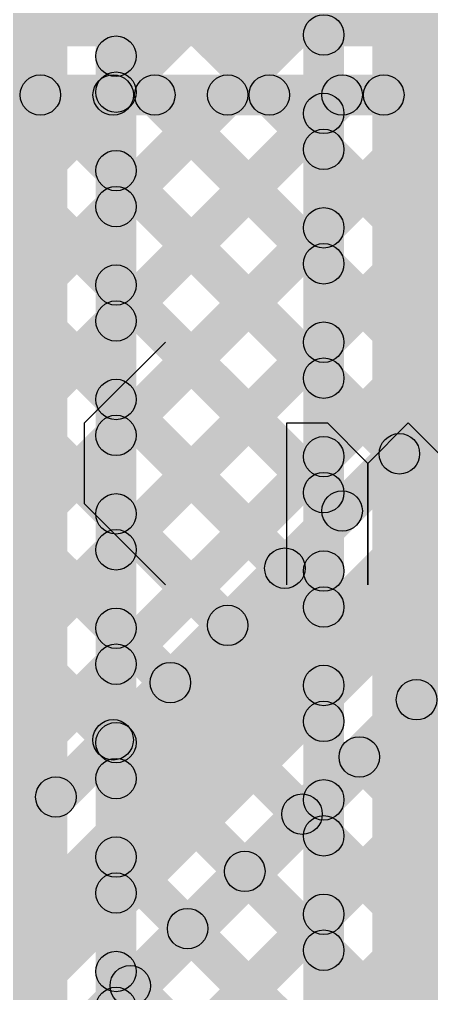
# Model space of a CAD drawing. Header units: millimetres. Extents: x -0.22 to 4.11, y -0.25 to 2.01.
# Drawn here: x 1.9524 to 2.0542, y 1.1181 to 1.3589 of the extents above; entities that cross this region are included whole.
import ezdxf

# ---------------------------------------------------------------- set-up
doc = ezdxf.new("R2010")
doc.units = ezdxf.units.MM
doc.header["$MEASUREMENT"] = 0
for name, color, linetype in [('BottomLayer', 5, 'Continuous'), ('Mechanical1', 6, 'Continuous'), ('TopLayer', 1, 'Continuous')]:
    doc.layers.add(name, color=color, linetype=linetype)

msp = doc.modelspace()

# ---------------------------------------------------------------- hatches: boundary and pattern name
at = {"layer": 'BottomLayer'}
for points in [[(1.96422, 1.01554), (1.94222, 1.01554), (1.94222, 1.77713), (1.96422, 1.77713)], [(1.98122, 1.0217), (1.97122, 1.0217), (1.97122, 1.74021), (1.98122, 1.74021)], [(1.98122, 1.0217), (1.97122, 1.0217), (1.97122, 1.74021), (1.98122, 1.74021)], [(2.06153, 0.97772), (2.03953, 0.97772), (2.03953, 1.69911), (2.06153, 1.69911)], [(2.03253, 0.98725), (2.02253, 0.98725), (2.02253, 1.69457), (2.03253, 1.69457)], [(2.03253, 0.98725), (2.02253, 0.98725), (2.02253, 1.69457), (2.03253, 1.69457)], [(1.97268, 1.40283), (1.97975, 1.4099), (2.03107, 1.35859), (2.024, 1.35152)], [(1.97268, 1.40283), (1.97975, 1.4099), (2.03107, 1.35859), (2.024, 1.35152)], [(1.97975, 1.33737), (1.97268, 1.34444), (2.024, 1.39576), (2.03107, 1.38869)], [(1.97975, 1.33737), (1.97268, 1.34444), (2.024, 1.39576), (2.03107, 1.38869)], [(1.97268, 1.37455), (1.97975, 1.38162), (2.03107, 1.3303), (2.024, 1.32323)], [(1.97268, 1.37455), (1.97975, 1.38162), (2.03107, 1.3303), (2.024, 1.32323)], [(1.97975, 1.30909), (1.97268, 1.31616), (2.024, 1.36747), (2.03107, 1.3604)], [(1.97975, 1.30909), (1.97268, 1.31616), (2.024, 1.36747), (2.03107, 1.3604)], [(1.97268, 1.34626), (1.97975, 1.35333), (2.03107, 1.30202), (2.024, 1.29495)], [(1.97268, 1.34626), (1.97975, 1.35333), (2.03107, 1.30202), (2.024, 1.29495)], [(1.97975, 1.2808), (1.97268, 1.28788), (2.024, 1.33919), (2.03107, 1.33212)], [(1.97975, 1.2808), (1.97268, 1.28788), (2.024, 1.33919), (2.03107, 1.33212)], [(1.97268, 1.31798), (1.97975, 1.32505), (2.03107, 1.27373), (2.024, 1.26666)], [(1.97268, 1.31798), (1.97975, 1.32505), (2.03107, 1.27373), (2.024, 1.26666)], [(1.97975, 1.25252), (1.97268, 1.25959), (2.024, 1.31091), (2.03107, 1.30383)], [(1.97975, 1.25252), (1.97268, 1.25959), (2.024, 1.31091), (2.03107, 1.30383)], [(1.97268, 1.28969), (1.97975, 1.29676), (2.03107, 1.24545), (2.024, 1.23838)], [(1.97268, 1.28969), (1.97975, 1.29676), (2.03107, 1.24545), (2.024, 1.23838)], [(1.97975, 1.22424), (1.97268, 1.23131), (2.024, 1.28262), (2.03107, 1.27555)], [(1.97975, 1.22424), (1.97268, 1.23131), (2.024, 1.28262), (2.03107, 1.27555)], [(1.97268, 1.26141), (1.97975, 1.26848), (2.03107, 1.21717), (2.024, 1.21009)], [(1.97268, 1.26141), (1.97975, 1.26848), (2.03107, 1.21717), (2.024, 1.21009)], [(1.97975, 1.19595), (1.97268, 1.20302), (2.024, 1.25434), (2.03107, 1.24727)], [(1.97975, 1.19595), (1.97268, 1.20302), (2.024, 1.25434), (2.03107, 1.24727)], [(1.97268, 1.23313), (1.97975, 1.2402), (2.03107, 1.18888), (2.024, 1.18181)], [(1.97268, 1.23313), (1.97975, 1.2402), (2.03107, 1.18888), (2.024, 1.18181)], [(1.97975, 1.16767), (1.97268, 1.17474), (2.024, 1.22605), (2.03107, 1.21898)], [(1.97975, 1.16767), (1.97268, 1.17474), (2.024, 1.22605), (2.03107, 1.21898)], [(1.97268, 1.20484), (1.97975, 1.21191), (2.03107, 1.1606), (2.024, 1.15353)], [(1.97268, 1.20484), (1.97975, 1.21191), (2.03107, 1.1606), (2.024, 1.15353)], [(1.97975, 1.13938), (1.97268, 1.14645), (2.024, 1.19777), (2.03107, 1.1907)], [(1.97975, 1.13938), (1.97268, 1.14645), (2.024, 1.19777), (2.03107, 1.1907)], [(1.97268, 1.17656), (1.97975, 1.18363), (2.03107, 1.13231), (2.024, 1.12524)], [(1.97268, 1.17656), (1.97975, 1.18363), (2.03107, 1.13231), (2.024, 1.12524)], [(1.97975, 1.1111), (1.97268, 1.11817), (2.024, 1.16948), (2.03107, 1.16241)], [(1.97975, 1.1111), (1.97268, 1.11817), (2.024, 1.16948), (2.03107, 1.16241)], [(1.97268, 1.14827), (1.97975, 1.15534), (2.03107, 1.10403), (2.024, 1.09696)], [(1.97268, 1.14827), (1.97975, 1.15534), (2.03107, 1.10403), (2.024, 1.09696)], [(1.97975, 1.08281), (1.97268, 1.08989), (2.024, 1.1412), (2.03107, 1.13413)], [(1.97975, 1.08281), (1.97268, 1.08989), (2.024, 1.1412), (2.03107, 1.13413)], [(1.97268, 1.11999), (1.97975, 1.12706), (2.03107, 1.07574), (2.024, 1.06867)], [(1.97268, 1.11999), (1.97975, 1.12706), (2.03107, 1.07574), (2.024, 1.06867)]]:
    msp.add_hatch(color=5, dxfattribs=at).paths.add_polyline_path(points)
h = msp.add_hatch(color=5, dxfattribs=at)
edge = h.paths.add_edge_path()
edge.add_arc((2.02753, 1.35505), 0.005, 0, 360)
h = msp.add_hatch(color=5, dxfattribs=at)
edge = h.paths.add_edge_path()
edge.add_arc((2.02753, 1.35505), 0.005, 0, 360)
h = msp.add_hatch(color=5, dxfattribs=at)
edge = h.paths.add_edge_path()
edge.add_arc((1.97622, 1.3498), 0.005, 0, 360)
h = msp.add_hatch(color=5, dxfattribs=at)
edge = h.paths.add_edge_path()
edge.add_arc((1.97622, 1.3498), 0.005, 0, 360)
h = msp.add_hatch(color=5, dxfattribs=at)
edge = h.paths.add_edge_path()
edge.add_arc((1.97622, 1.34091), 0.005, 0, 360)
h = msp.add_hatch(color=5, dxfattribs=at)
edge = h.paths.add_edge_path()
edge.add_arc((1.97622, 1.34091), 0.005, 0, 360)
h = msp.add_hatch(color=5, dxfattribs=at)
edge = h.paths.add_edge_path()
edge.add_arc((2.02753, 1.33565), 0.005, 0, 360)
h = msp.add_hatch(color=5, dxfattribs=at)
edge = h.paths.add_edge_path()
edge.add_arc((2.02753, 1.33565), 0.005, 0, 360)
h = msp.add_hatch(color=5, dxfattribs=at)
edge = h.paths.add_edge_path()
edge.add_arc((2.02753, 1.32677), 0.005, 0, 360)
h = msp.add_hatch(color=5, dxfattribs=at)
edge = h.paths.add_edge_path()
edge.add_arc((2.02753, 1.32677), 0.005, 0, 360)
h = msp.add_hatch(color=5, dxfattribs=at)
edge = h.paths.add_edge_path()
edge.add_arc((1.97622, 1.32151), 0.005, 0, 360)
h = msp.add_hatch(color=5, dxfattribs=at)
edge = h.paths.add_edge_path()
edge.add_arc((1.97622, 1.32151), 0.005, 0, 360)
h = msp.add_hatch(color=5, dxfattribs=at)
edge = h.paths.add_edge_path()
edge.add_arc((1.97622, 1.31262), 0.005, 0, 360)
h = msp.add_hatch(color=5, dxfattribs=at)
edge = h.paths.add_edge_path()
edge.add_arc((1.97622, 1.31262), 0.005, 0, 360)
h = msp.add_hatch(color=5, dxfattribs=at)
edge = h.paths.add_edge_path()
edge.add_arc((2.02753, 1.30737), 0.005, 0, 360)
h = msp.add_hatch(color=5, dxfattribs=at)
edge = h.paths.add_edge_path()
edge.add_arc((2.02753, 1.30737), 0.005, 0, 360)
h = msp.add_hatch(color=5, dxfattribs=at)
edge = h.paths.add_edge_path()
edge.add_arc((2.02753, 1.29848), 0.005, 0, 360)
h = msp.add_hatch(color=5, dxfattribs=at)
edge = h.paths.add_edge_path()
edge.add_arc((2.02753, 1.29848), 0.005, 0, 360)
h = msp.add_hatch(color=5, dxfattribs=at)
edge = h.paths.add_edge_path()
edge.add_arc((1.97622, 1.29323), 0.005, 0, 360)
h = msp.add_hatch(color=5, dxfattribs=at)
edge = h.paths.add_edge_path()
edge.add_arc((1.97622, 1.29323), 0.005, 0, 360)
h = msp.add_hatch(color=5, dxfattribs=at)
edge = h.paths.add_edge_path()
edge.add_arc((1.97622, 1.28434), 0.005, 0, 360)
h = msp.add_hatch(color=5, dxfattribs=at)
edge = h.paths.add_edge_path()
edge.add_arc((1.97622, 1.28434), 0.005, 0, 360)
h = msp.add_hatch(color=5, dxfattribs=at)
edge = h.paths.add_edge_path()
edge.add_arc((2.02753, 1.27909), 0.005, 0, 360)
h = msp.add_hatch(color=5, dxfattribs=at)
edge = h.paths.add_edge_path()
edge.add_arc((2.02753, 1.27909), 0.005, 0, 360)
h = msp.add_hatch(color=5, dxfattribs=at)
edge = h.paths.add_edge_path()
edge.add_arc((2.02753, 1.2702), 0.005, 0, 360)
h = msp.add_hatch(color=5, dxfattribs=at)
edge = h.paths.add_edge_path()
edge.add_arc((2.02753, 1.2702), 0.005, 0, 360)
h = msp.add_hatch(color=5, dxfattribs=at)
edge = h.paths.add_edge_path()
edge.add_arc((1.97622, 1.26494), 0.005, 0, 360)
h = msp.add_hatch(color=5, dxfattribs=at)
edge = h.paths.add_edge_path()
edge.add_arc((1.97622, 1.26494), 0.005, 0, 360)
h = msp.add_hatch(color=5, dxfattribs=at)
edge = h.paths.add_edge_path()
edge.add_arc((1.97622, 1.25606), 0.005, 0, 360)
h = msp.add_hatch(color=5, dxfattribs=at)
edge = h.paths.add_edge_path()
edge.add_arc((1.97622, 1.25606), 0.005, 0, 360)
h = msp.add_hatch(color=5, dxfattribs=at)
edge = h.paths.add_edge_path()
edge.add_arc((2.02753, 1.2508), 0.005, 0, 360)
h = msp.add_hatch(color=5, dxfattribs=at)
edge = h.paths.add_edge_path()
edge.add_arc((2.02753, 1.2508), 0.005, 0, 360)
h = msp.add_hatch(color=5, dxfattribs=at)
edge = h.paths.add_edge_path()
edge.add_arc((2.02753, 1.24191), 0.005, 0, 360)
h = msp.add_hatch(color=5, dxfattribs=at)
edge = h.paths.add_edge_path()
edge.add_arc((2.02753, 1.24191), 0.005, 0, 360)
h = msp.add_hatch(color=5, dxfattribs=at)
edge = h.paths.add_edge_path()
edge.add_arc((1.97622, 1.23666), 0.005, 0, 360)
h = msp.add_hatch(color=5, dxfattribs=at)
edge = h.paths.add_edge_path()
edge.add_arc((1.97622, 1.23666), 0.005, 0, 360)
h = msp.add_hatch(color=5, dxfattribs=at)
edge = h.paths.add_edge_path()
edge.add_arc((1.97622, 1.22777), 0.005, 0, 360)
h = msp.add_hatch(color=5, dxfattribs=at)
edge = h.paths.add_edge_path()
edge.add_arc((1.97622, 1.22777), 0.005, 0, 360)
h = msp.add_hatch(color=5, dxfattribs=at)
edge = h.paths.add_edge_path()
edge.add_arc((2.02753, 1.22252), 0.005, 0, 360)
h = msp.add_hatch(color=5, dxfattribs=at)
edge = h.paths.add_edge_path()
edge.add_arc((2.02753, 1.22252), 0.005, 0, 360)
h = msp.add_hatch(color=5, dxfattribs=at)
edge = h.paths.add_edge_path()
edge.add_arc((2.02753, 1.21363), 0.005, 0, 360)
h = msp.add_hatch(color=5, dxfattribs=at)
edge = h.paths.add_edge_path()
edge.add_arc((2.02753, 1.21363), 0.005, 0, 360)
h = msp.add_hatch(color=5, dxfattribs=at)
edge = h.paths.add_edge_path()
edge.add_arc((1.97622, 1.20838), 0.005, 0, 360)
h = msp.add_hatch(color=5, dxfattribs=at)
edge = h.paths.add_edge_path()
edge.add_arc((1.97622, 1.20838), 0.005, 0, 360)
h = msp.add_hatch(color=5, dxfattribs=at)
edge = h.paths.add_edge_path()
edge.add_arc((1.97622, 1.19949), 0.005, 0, 360)
h = msp.add_hatch(color=5, dxfattribs=at)
edge = h.paths.add_edge_path()
edge.add_arc((1.97622, 1.19949), 0.005, 0, 360)
h = msp.add_hatch(color=5, dxfattribs=at)
edge = h.paths.add_edge_path()
edge.add_arc((2.02753, 1.19423), 0.005, 0, 360)
h = msp.add_hatch(color=5, dxfattribs=at)
edge = h.paths.add_edge_path()
edge.add_arc((2.02753, 1.19423), 0.005, 0, 360)
h = msp.add_hatch(color=5, dxfattribs=at)
edge = h.paths.add_edge_path()
edge.add_arc((2.02753, 1.18535), 0.005, 0, 360)
h = msp.add_hatch(color=5, dxfattribs=at)
edge = h.paths.add_edge_path()
edge.add_arc((2.02753, 1.18535), 0.005, 0, 360)
h = msp.add_hatch(color=5, dxfattribs=at)
edge = h.paths.add_edge_path()
edge.add_arc((1.97622, 1.18009), 0.005, 0, 360)
h = msp.add_hatch(color=5, dxfattribs=at)
edge = h.paths.add_edge_path()
edge.add_arc((1.97622, 1.18009), 0.005, 0, 360)
h = msp.add_hatch(color=5, dxfattribs=at)
edge = h.paths.add_edge_path()
edge.add_arc((1.97622, 1.1712), 0.005, 0, 360)
h = msp.add_hatch(color=5, dxfattribs=at)
edge = h.paths.add_edge_path()
edge.add_arc((1.97622, 1.1712), 0.005, 0, 360)
h = msp.add_hatch(color=5, dxfattribs=at)
edge = h.paths.add_edge_path()
edge.add_arc((2.02753, 1.16595), 0.005, 0, 360)
h = msp.add_hatch(color=5, dxfattribs=at)
edge = h.paths.add_edge_path()
edge.add_arc((2.02753, 1.16595), 0.005, 0, 360)
h = msp.add_hatch(color=5, dxfattribs=at)
edge = h.paths.add_edge_path()
edge.add_arc((2.02753, 1.15706), 0.005, 0, 360)
h = msp.add_hatch(color=5, dxfattribs=at)
edge = h.paths.add_edge_path()
edge.add_arc((2.02753, 1.15706), 0.005, 0, 360)
h = msp.add_hatch(color=5, dxfattribs=at)
edge = h.paths.add_edge_path()
edge.add_arc((1.97622, 1.15181), 0.005, 0, 360)
h = msp.add_hatch(color=5, dxfattribs=at)
edge = h.paths.add_edge_path()
edge.add_arc((1.97622, 1.15181), 0.005, 0, 360)
h = msp.add_hatch(color=5, dxfattribs=at)
edge = h.paths.add_edge_path()
edge.add_arc((1.97622, 1.14292), 0.005, 0, 360)
h = msp.add_hatch(color=5, dxfattribs=at)
edge = h.paths.add_edge_path()
edge.add_arc((1.97622, 1.14292), 0.005, 0, 360)
h = msp.add_hatch(color=5, dxfattribs=at)
edge = h.paths.add_edge_path()
edge.add_arc((2.02753, 1.13766), 0.005, 0, 360)
h = msp.add_hatch(color=5, dxfattribs=at)
edge = h.paths.add_edge_path()
edge.add_arc((2.02753, 1.13766), 0.005, 0, 360)
h = msp.add_hatch(color=5, dxfattribs=at)
edge = h.paths.add_edge_path()
edge.add_arc((2.02753, 1.12878), 0.005, 0, 360)
h = msp.add_hatch(color=5, dxfattribs=at)
edge = h.paths.add_edge_path()
edge.add_arc((2.02753, 1.12878), 0.005, 0, 360)
h = msp.add_hatch(color=5, dxfattribs=at)
edge = h.paths.add_edge_path()
edge.add_arc((1.97622, 1.12352), 0.005, 0, 360)
h = msp.add_hatch(color=5, dxfattribs=at)
edge = h.paths.add_edge_path()
edge.add_arc((1.97622, 1.12352), 0.005, 0, 360)
h = msp.add_hatch(color=5, dxfattribs=at)
edge = h.paths.add_edge_path()
edge.add_arc((1.97622, 1.11463), 0.005, 0, 360)
h = msp.add_hatch(color=5, dxfattribs=at)
edge = h.paths.add_edge_path()
edge.add_arc((1.97622, 1.11463), 0.005, 0, 360)
at = {"layer": 'TopLayer'}
for points in [[(1.77268, 1.46141), (1.77975, 1.46848), (2.02147, 1.22676), (2.0144, 1.21969)], [(1.77268, 1.46141), (1.77975, 1.46848), (2.02147, 1.22676), (2.0144, 1.21969)], [(1.77268, 1.43313), (1.77975, 1.4402), (2.00733, 1.21262), (2.00026, 1.20555)], [(1.77268, 1.43313), (1.77975, 1.4402), (2.00733, 1.21262), (2.00026, 1.20555)], [(1.77268, 1.40484), (1.77975, 1.41191), (1.99319, 1.19848), (1.98612, 1.19141)], [(1.77268, 1.40484), (1.77975, 1.41191), (1.99319, 1.19848), (1.98612, 1.19141)], [(1.77268, 1.37656), (1.77975, 1.38363), (1.97905, 1.18433), (1.97198, 1.17726)], [(1.77268, 1.37656), (1.77975, 1.38363), (1.97905, 1.18433), (1.97198, 1.17726)], [(1.91627, 1.35221), (1.91627, 1.37421), (3.54317, 1.37421), (3.54317, 1.35221)], [(1.77268, 1.34827), (1.77975, 1.35534), (1.9649, 1.17019), (1.95783, 1.16312)], [(1.77268, 1.34827), (1.77975, 1.35534), (1.9649, 1.17019), (1.95783, 1.16312)], [(1.77975, 1.05252), (1.77268, 1.05959), (2.05683, 1.34374), (2.0639, 1.33667)], [(1.77975, 1.0808), (1.77268, 1.08788), (2.02855, 1.34374), (2.03562, 1.33667)], [(1.77975, 0.99595), (1.77268, 1.00302), (2.1134, 1.34374), (2.12047, 1.33667)], [(1.77975, 1.02424), (1.77268, 1.03131), (2.08512, 1.34374), (2.09219, 1.33667)], [(1.77975, 1.10909), (1.77268, 1.11616), (2.00026, 1.34374), (2.00734, 1.33667)], [(1.77975, 1.13737), (1.77268, 1.14444), (1.97198, 1.34374), (1.97905, 1.33667)], [(1.77975, 1.05252), (1.77268, 1.05959), (2.05683, 1.34374), (2.0639, 1.33667)], [(1.77975, 1.0808), (1.77268, 1.08788), (2.02855, 1.34374), (2.03562, 1.33667)], [(1.77975, 0.99595), (1.77268, 1.00302), (2.1134, 1.34374), (2.12047, 1.33667)], [(1.77975, 1.02424), (1.77268, 1.03131), (2.08512, 1.34374), (2.09219, 1.33667)], [(1.77975, 1.10909), (1.77268, 1.11616), (2.00026, 1.34374), (2.00734, 1.33667)], [(1.77975, 1.13737), (1.77268, 1.14444), (1.97198, 1.34374), (1.97905, 1.33667)], [(1.88207, 1.01341), (1.875, 1.02048), (2.19825, 1.34374), (2.20533, 1.33667)], [(1.88207, 0.98513), (1.875, 0.9922), (2.22654, 1.34374), (2.23361, 1.33667)], [(1.88207, 1.01341), (1.875, 1.02048), (2.19825, 1.34374), (2.20533, 1.33667)], [(1.88207, 0.98513), (1.875, 0.9922), (2.22654, 1.34374), (2.23361, 1.33667)], [(1.91627, 1.33521), (1.91627, 1.34521), (2.13381, 1.34521), (2.13381, 1.33521)], [(1.91627, 1.33521), (1.91627, 1.34521), (2.13381, 1.34521), (2.13381, 1.33521)], [(1.92571, 1.33667), (1.93278, 1.34374), (2.03562, 1.2409), (2.02854, 1.23383)], [(1.92571, 1.33667), (1.93278, 1.34374), (2.03562, 1.2409), (2.02854, 1.23383)], [(1.96071, 1.03549), (1.95364, 1.04256), (2.25482, 1.34374), (2.26189, 1.33667)], [(1.96071, 1.03549), (1.95364, 1.04256), (2.25482, 1.34374), (2.26189, 1.33667)], [(1.95399, 1.33667), (1.96106, 1.34374), (2.04976, 1.25504), (2.04269, 1.24797)], [(1.95399, 1.33667), (1.96106, 1.34374), (2.04976, 1.25504), (2.04269, 1.24797)], [(1.98227, 1.33667), (1.98934, 1.34374), (2.0639, 1.26919), (2.05683, 1.26212)], [(1.98227, 1.33667), (1.98934, 1.34374), (2.0639, 1.26919), (2.05683, 1.26212)], [(2.01056, 1.33667), (2.01763, 1.34374), (2.07804, 1.28333), (2.07097, 1.27626)], [(2.01056, 1.33667), (2.01763, 1.34374), (2.07804, 1.28333), (2.07097, 1.27626)], [(2.03884, 1.33667), (2.04591, 1.34374), (2.09218, 1.29747), (2.08511, 1.2904)], [(2.03884, 1.33667), (2.04591, 1.34374), (2.09218, 1.29747), (2.08511, 1.2904)], [(1.8428, 1.04102), (1.83573, 1.04809), (2.12853, 1.34089), (2.1356, 1.33382)], [(1.8428, 1.04102), (1.83573, 1.04809), (2.12853, 1.34089), (2.1356, 1.33382)], [(1.86331, 1.02051), (1.84775, 1.03607), (2.14544, 1.33376), (2.161, 1.3182)], [(1.88207, 1.01523), (1.875, 1.0223), (2.16273, 1.31003), (2.1698, 1.30296)], [(1.88207, 1.01523), (1.875, 1.0223), (2.16273, 1.31003), (2.1698, 1.30296)], [(2.04693, 1.18716), (2.054, 1.19423), (2.55201, 0.69622), (2.54494, 0.68915)], [(2.04693, 1.18716), (2.054, 1.19423), (2.55201, 0.69622), (2.54494, 0.68915)], [(2.03279, 1.17302), (2.03986, 1.18009), (2.52373, 0.69622), (2.51666, 0.68915)], [(2.03279, 1.17302), (2.03986, 1.18009), (2.52373, 0.69622), (2.51666, 0.68915)], [(2.01864, 1.15888), (2.02572, 1.16595), (2.49544, 0.69622), (2.48837, 0.68915)], [(2.01864, 1.15888), (2.02572, 1.16595), (2.49544, 0.69622), (2.48837, 0.68915)], [(2.0045, 1.14474), (2.01157, 1.15181), (2.46716, 0.69622), (2.46009, 0.68915)], [(2.0045, 1.14474), (2.01157, 1.15181), (2.46716, 0.69622), (2.46009, 0.68915)], [(1.99036, 1.13059), (1.99743, 1.13766), (2.43888, 0.69622), (2.4318, 0.68915)], [(1.99036, 1.13059), (1.99743, 1.13766), (2.43888, 0.69622), (2.4318, 0.68915)], [(1.97622, 1.11645), (1.98329, 1.12352), (2.41059, 0.69622), (2.40352, 0.68915)], [(1.97622, 1.11645), (1.98329, 1.12352), (2.41059, 0.69622), (2.40352, 0.68915)]]:
    msp.add_hatch(color=1, dxfattribs=at).paths.add_polyline_path(points)
h = msp.add_hatch(color=1, dxfattribs=at)
edge = h.paths.add_edge_path()
edge.add_arc((1.95753, 1.34021), 0.005, 0, 360)
h = msp.add_hatch(color=1, dxfattribs=at)
edge = h.paths.add_edge_path()
edge.add_arc((1.95753, 1.34021), 0.005, 0, 360)
h = msp.add_hatch(color=1, dxfattribs=at)
edge = h.paths.add_edge_path()
edge.add_arc((1.97552, 1.34021), 0.005, 0, 360)
h = msp.add_hatch(color=1, dxfattribs=at)
edge = h.paths.add_edge_path()
edge.add_arc((1.97552, 1.34021), 0.005, 0, 360)
h = msp.add_hatch(color=1, dxfattribs=at)
edge = h.paths.add_edge_path()
edge.add_arc((1.98581, 1.34021), 0.005, 0, 360)
h = msp.add_hatch(color=1, dxfattribs=at)
edge = h.paths.add_edge_path()
edge.add_arc((1.98581, 1.34021), 0.005, 0, 360)
h = msp.add_hatch(color=1, dxfattribs=at)
edge = h.paths.add_edge_path()
edge.add_arc((2.0038, 1.34021), 0.005, 0, 360)
h = msp.add_hatch(color=1, dxfattribs=at)
edge = h.paths.add_edge_path()
edge.add_arc((2.0038, 1.34021), 0.005, 0, 360)
h = msp.add_hatch(color=1, dxfattribs=at)
edge = h.paths.add_edge_path()
edge.add_arc((2.01409, 1.34021), 0.005, 0, 360)
h = msp.add_hatch(color=1, dxfattribs=at)
edge = h.paths.add_edge_path()
edge.add_arc((2.01409, 1.34021), 0.005, 0, 360)
h = msp.add_hatch(color=1, dxfattribs=at)
edge = h.paths.add_edge_path()
edge.add_arc((2.03208, 1.34021), 0.005, 0, 360)
h = msp.add_hatch(color=1, dxfattribs=at)
edge = h.paths.add_edge_path()
edge.add_arc((2.03208, 1.34021), 0.005, 0, 360)
h = msp.add_hatch(color=1, dxfattribs=at)
edge = h.paths.add_edge_path()
edge.add_arc((2.04238, 1.34021), 0.005, 0, 360)
h = msp.add_hatch(color=1, dxfattribs=at)
edge = h.paths.add_edge_path()
edge.add_arc((2.04238, 1.34021), 0.005, 0, 360)
h = msp.add_hatch(color=1, dxfattribs=at)
edge = h.paths.add_edge_path()
edge.add_arc((2.04622, 1.25151), 0.005, 0, 360)
h = msp.add_hatch(color=1, dxfattribs=at)
edge = h.paths.add_edge_path()
edge.add_arc((2.04622, 1.25151), 0.005, 0, 360)
h = msp.add_hatch(color=1, dxfattribs=at)
edge = h.paths.add_edge_path()
edge.add_arc((2.03208, 1.23737), 0.005, 0, 360)
h = msp.add_hatch(color=1, dxfattribs=at)
edge = h.paths.add_edge_path()
edge.add_arc((2.03208, 1.23737), 0.005, 0, 360)
h = msp.add_hatch(color=1, dxfattribs=at)
edge = h.paths.add_edge_path()
edge.add_arc((2.01794, 1.22322), 0.005, 0, 360)
h = msp.add_hatch(color=1, dxfattribs=at)
edge = h.paths.add_edge_path()
edge.add_arc((2.01794, 1.22322), 0.005, 0, 360)
h = msp.add_hatch(color=1, dxfattribs=at)
edge = h.paths.add_edge_path()
edge.add_arc((2.0038, 1.20908), 0.005, 0, 360)
h = msp.add_hatch(color=1, dxfattribs=at)
edge = h.paths.add_edge_path()
edge.add_arc((2.0038, 1.20908), 0.005, 0, 360)
h = msp.add_hatch(color=1, dxfattribs=at)
edge = h.paths.add_edge_path()
edge.add_arc((1.98965, 1.19494), 0.005, 0, 360)
h = msp.add_hatch(color=1, dxfattribs=at)
edge = h.paths.add_edge_path()
edge.add_arc((1.98965, 1.19494), 0.005, 0, 360)
h = msp.add_hatch(color=1, dxfattribs=at)
edge = h.paths.add_edge_path()
edge.add_arc((2.05046, 1.1907), 0.005, 0, 360)
h = msp.add_hatch(color=1, dxfattribs=at)
edge = h.paths.add_edge_path()
edge.add_arc((2.05046, 1.1907), 0.005, 0, 360)
h = msp.add_hatch(color=1, dxfattribs=at)
edge = h.paths.add_edge_path()
edge.add_arc((1.97551, 1.1808), 0.005, 0, 360)
h = msp.add_hatch(color=1, dxfattribs=at)
edge = h.paths.add_edge_path()
edge.add_arc((1.97551, 1.1808), 0.005, 0, 360)
h = msp.add_hatch(color=1, dxfattribs=at)
edge = h.paths.add_edge_path()
edge.add_arc((2.03632, 1.17656), 0.005, 0, 360)
h = msp.add_hatch(color=1, dxfattribs=at)
edge = h.paths.add_edge_path()
edge.add_arc((2.03632, 1.17656), 0.005, 0, 360)
h = msp.add_hatch(color=1, dxfattribs=at)
edge = h.paths.add_edge_path()
edge.add_arc((1.96137, 1.16666), 0.005, 0, 360)
h = msp.add_hatch(color=1, dxfattribs=at)
edge = h.paths.add_edge_path()
edge.add_arc((1.96137, 1.16666), 0.005, 0, 360)
h = msp.add_hatch(color=1, dxfattribs=at)
edge = h.paths.add_edge_path()
edge.add_arc((2.02218, 1.16241), 0.005, 0, 360)
h = msp.add_hatch(color=1, dxfattribs=at)
edge = h.paths.add_edge_path()
edge.add_arc((2.02218, 1.16241), 0.005, 0, 360)
h = msp.add_hatch(color=1, dxfattribs=at)
edge = h.paths.add_edge_path()
edge.add_arc((2.00804, 1.14827), 0.005, 0, 360)
h = msp.add_hatch(color=1, dxfattribs=at)
edge = h.paths.add_edge_path()
edge.add_arc((2.00804, 1.14827), 0.005, 0, 360)
h = msp.add_hatch(color=1, dxfattribs=at)
edge = h.paths.add_edge_path()
edge.add_arc((1.9939, 1.13413), 0.005, 0, 360)
h = msp.add_hatch(color=1, dxfattribs=at)
edge = h.paths.add_edge_path()
edge.add_arc((1.9939, 1.13413), 0.005, 0, 360)
h = msp.add_hatch(color=1, dxfattribs=at)
edge = h.paths.add_edge_path()
edge.add_arc((1.97975, 1.11999), 0.005, 0, 360)
h = msp.add_hatch(color=1, dxfattribs=at)
edge = h.paths.add_edge_path()
edge.add_arc((1.97975, 1.11999), 0.005, 0, 360)

# ---------------------------------------------------------------- linework, layer by layer
at = {"layer": 'BottomLayer'}
for centre in [(2.02753, 1.35505), (2.02753, 1.35505), (1.97622, 1.3498), (1.97622, 1.3498), (1.97622, 1.34091), (1.97622, 1.34091), (2.02753, 1.33565), (2.02753, 1.33565), (2.02753, 1.32677), (2.02753, 1.32677), (1.97622, 1.32151), (1.97622, 1.32151), (1.97622, 1.31262), (1.97622, 1.31262), (2.02753, 1.30737), (2.02753, 1.30737), (2.02753, 1.29848), (2.02753, 1.29848), (1.97622, 1.29323), (1.97622, 1.29323), (1.97622, 1.28434), (1.97622, 1.28434), (2.02753, 1.27909), (2.02753, 1.27909), (2.02753, 1.2702), (2.02753, 1.2702), (1.97622, 1.26494), (1.97622, 1.26494), (1.97622, 1.25606), (1.97622, 1.25606), (2.02753, 1.2508), (2.02753, 1.2508), (2.02753, 1.24191), (2.02753, 1.24191), (1.97622, 1.23666), (1.97622, 1.23666), (1.97622, 1.22777), (1.97622, 1.22777), (2.02753, 1.22252), (2.02753, 1.22252), (2.02753, 1.21363), (2.02753, 1.21363), (1.97622, 1.20838), (1.97622, 1.20838), (1.97622, 1.19949), (1.97622, 1.19949), (2.02753, 1.19423), (2.02753, 1.19423), (2.02753, 1.18535), (2.02753, 1.18535), (1.97622, 1.18009), (1.97622, 1.18009), (1.97622, 1.1712), (1.97622, 1.1712), (2.02753, 1.16595), (2.02753, 1.16595), (2.02753, 1.15706), (2.02753, 1.15706), (1.97622, 1.15181), (1.97622, 1.15181), (1.97622, 1.14292), (1.97622, 1.14292), (2.02753, 1.13766), (2.02753, 1.13766), (2.02753, 1.12878), (2.02753, 1.12878), (1.97622, 1.12352), (1.97622, 1.12352), (1.97622, 1.11463), (1.97622, 1.11463)]:
    msp.add_circle(centre, 0.005, dxfattribs=at)
at = {"layer": 'Mechanical1'}
for p, q in [((1.96845, 1.25912), (1.98845, 1.27912)), ((1.96845, 1.23913), (1.96845, 1.25912)), ((2.01844, 1.21914), (2.01844, 1.25912)), ((2.01844, 1.25912), (2.02843, 1.25912)), ((2.02843, 1.25912), (2.03843, 1.24913)), ((2.03843, 1.24913), (2.04843, 1.25912)), ((2.04843, 1.25912), (2.05842, 1.24913)), ((2.03843, 1.24913), (2.03843, 1.21914)), ((2.03843, 1.21914), (2.03843, 1.24913)), ((1.98845, 1.21914), (1.96845, 1.23913))]:
    msp.add_line(p, q, dxfattribs=at)
at = {"layer": 'TopLayer'}
for centre in [(1.95753, 1.34021), (1.95753, 1.34021), (1.97552, 1.34021), (1.97552, 1.34021), (1.98581, 1.34021), (1.98581, 1.34021), (2.0038, 1.34021), (2.0038, 1.34021), (2.01409, 1.34021), (2.01409, 1.34021), (2.03208, 1.34021), (2.03208, 1.34021), (2.04238, 1.34021), (2.04238, 1.34021), (2.04622, 1.25151), (2.04622, 1.25151), (2.03208, 1.23737), (2.03208, 1.23737), (2.01794, 1.22322), (2.01794, 1.22322), (2.0038, 1.20908), (2.0038, 1.20908), (1.98965, 1.19494), (1.98965, 1.19494), (2.05046, 1.1907), (2.05046, 1.1907), (1.97551, 1.1808), (1.97551, 1.1808), (2.03632, 1.17656), (2.03632, 1.17656), (1.96137, 1.16666), (1.96137, 1.16666), (2.02218, 1.16241), (2.02218, 1.16241), (2.00804, 1.14827), (2.00804, 1.14827), (1.9939, 1.13413), (1.9939, 1.13413), (1.97975, 1.11999), (1.97975, 1.11999)]:
    msp.add_circle(centre, 0.005, dxfattribs=at)

doc.saveas('drawing.dxf')
